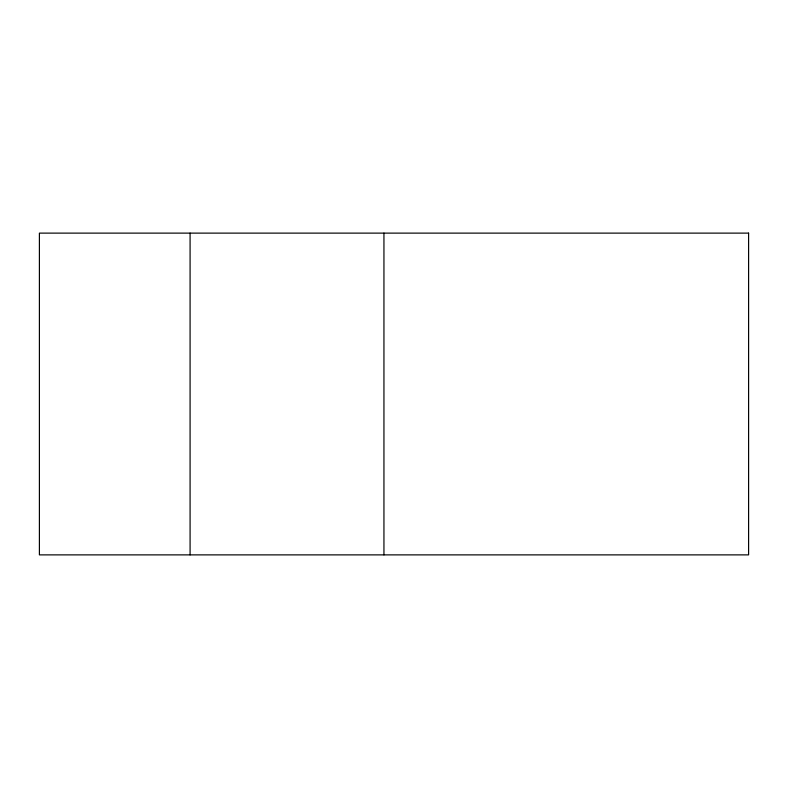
<?xml version="1.0" encoding="UTF-8"?>
<svg xmlns="http://www.w3.org/2000/svg" width="788" height="788" viewBox="0 0 788 788"><rect width="100%" height="100%" fill="white"/><g stroke="black" fill="none" stroke-linecap="round" stroke-linejoin="round"><path stroke-width="1.18" d="M383.943 233.12L383.943 554.88M190.085 233.12L190.085 554.88M748.6 233.12L39.4 233.12L39.4 554.88L748.6 554.88L748.6 233.12"/></g></svg>
